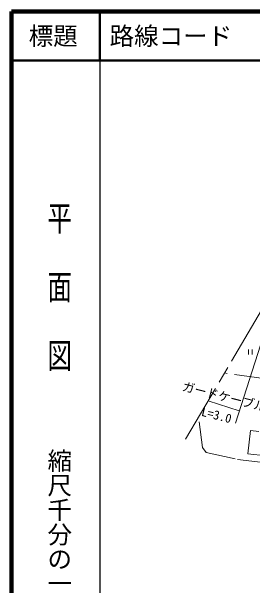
# Model space of a CAD drawing. Units: millimetres, scale not verified. Extents: x 40000 to 680000, y 20000 to 380000.
# Drawn here: x 40000 to 89146, y 263078 to 380000 of the extents above; entities that cross this region are included whole.
import ezdxf
from ezdxf.enums import TextEntityAlignment as Align

# ---------------------------------------------------------------- set-up
doc = ezdxf.new("R2010")
doc.units = ezdxf.units.MM
doc.header["$LTSCALE"] = 1000
doc.linetypes.add('CHAIN', pattern=[18.5, 12, -1.5, 3.5, -1.5])
doc.linetypes.add('DASHED', pattern=[7.5, 6, -1.5])
for name, color, linetype, lineweight in [('M-BGD', 7, 'Continuous', 13), ('M-BGD-EXST', 7, 'Continuous', 13), ('M-BMK', 2, 'CHAIN', 13), ('M-STR-HTXT', 7, 'Continuous', 13), ('M-TTL', 2, 'Continuous', 140), ('M-TTL-BAND', 7, 'Continuous', 25), ('M-TTL-LINE', 7, 'Continuous', 50)]:
    doc.layers.add(name, color=color, linetype=linetype, lineweight=lineweight)
doc.layers.add('M-TTL-TXT', color=7, linetype='Continuous')
doc.styles.add('@ＭＳ ゴシック', font='')
doc.styles.add('ＭＳ ゴシック', font='')
doc.styles.get('@ＭＳ ゴシック').set_extended_font_data('@MS Gothic')
doc.styles.get('ＭＳ ゴシック').set_extended_font_data('MS Gothic')

msp = doc.modelspace()

# ---------------------------------------------------------------- linework, layer by layer
at = {"layer": 'M-BGD', "linetype": 'DASHED'}
for p, q in [((91422, 305246), (83443, 306368)), ((78290, 296406), (78946, 291164)), ((78946, 291164), (79716, 290143)), ((79716, 290143), (86096, 288755)), ((86096, 288755), (100550, 286963))]:
    msp.add_line(p, q, dxfattribs=at)
at = {"layer": 'M-BGD'}
for p, q in [((88705, 294658), (88179, 289878)), ((90427, 294469), (88705, 294658)), ((102250, 288331), (88179, 289878))]:
    msp.add_line(p, q, dxfattribs=at)
at = {"layer": 'M-BGD-EXST'}
for p, q in [((88300, 311166), (88300, 310166)), ((89050, 311166), (89050, 310166))]:
    msp.add_line(p, q, dxfattribs=at)
at = {"layer": 'M-BMK'}
msp.add_line((75464, 292880), (92732, 322069), dxfattribs=at)
at = {"layer": 'M-STR-HTXT'}
for p, q in [((85647, 296178), (93359, 320170)), ((80100, 300717), (86450, 298676))]:
    msp.add_line(p, q, dxfattribs=at)
at = {"layer": 'M-TTL'}
for p, q in [((40000, 380000), (40000, 20000)), ((680000, 380000), (40000, 380000))]:
    msp.add_line(p, q, dxfattribs=at)
at = {"layer": 'M-TTL-BAND'}
msp.add_line((58000, 370000), (58000, 20000), dxfattribs=at)
msp.add_line((58000, 370000), (58000, 20000), dxfattribs=at)
at = {"layer": 'M-TTL-LINE'}
for p, q in [((58000, 380000), (58000, 370000)), ((40000, 370000), (680000, 370000))]:
    msp.add_line(p, q, dxfattribs=at)

# ---------------------------------------------------------------- texts
at = {"layer": 'M-STR-HTXT', "style": 'ＭＳ ゴシック'}
for s, p in [('ガードケーブル', (74554, 302292)), ('L=3.0', (78428, 297142))]:
    msp.add_text(s, height=1833, rotation=345.674, dxfattribs=at).set_placement(p, align=Align.BOTTOM_LEFT)
at = {"layer": 'M-TTL-BAND', "style": '@ＭＳ ゴシック', "width": 1.4}
msp.add_text('平  面  図', height=3666, rotation=270, dxfattribs=at).set_placement((49777, 306475), align=Align.MIDDLE_RIGHT)
msp.add_text('平  面  図', height=3666, rotation=270, dxfattribs=at).set_placement((49777, 306475), align=Align.MIDDLE_RIGHT)
at = {"layer": 'M-TTL-BAND', "style": '@ＭＳ ゴシック'}
msp.add_text('縮尺千分の一', height=3666, rotation=270, dxfattribs=at).set_placement((49777, 261030), align=Align.MIDDLE_RIGHT)
msp.add_text('縮尺千分の一', height=3666, rotation=270, dxfattribs=at).set_placement((49777, 261030), align=Align.MIDDLE_RIGHT)
at = {"layer": 'M-TTL-TXT', "style": 'ＭＳ ゴシック'}
msp.add_text('標題', height=3666, dxfattribs=at).set_placement((48500, 375000), align=Align.MIDDLE_CENTER)
msp.add_text('路線コード', height=3666, dxfattribs=at).set_placement((60000, 375000), align=Align.MIDDLE_LEFT)

doc.saveas('drawing.dxf')
